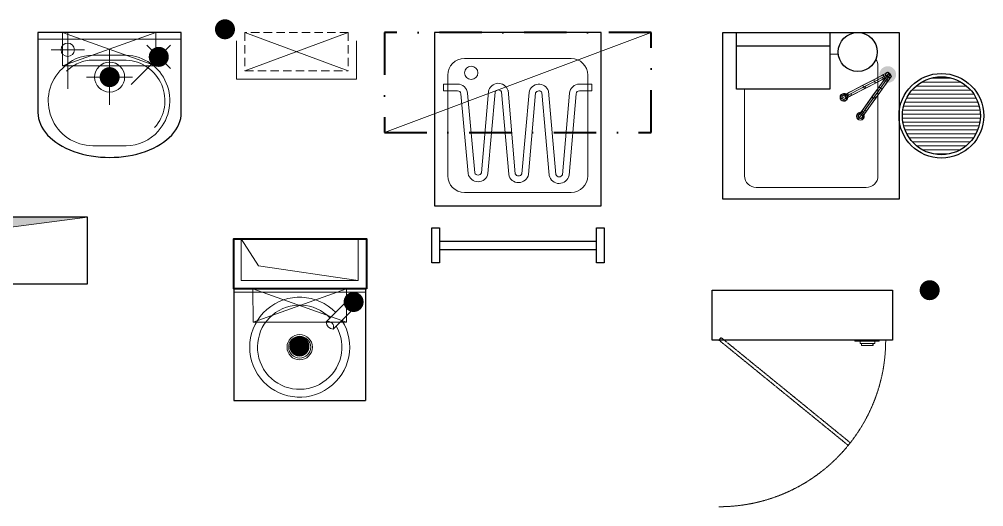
# Model space of a CAD drawing. Header units: millimetres. Extents: x 46649 to 61237, y -33954 to -18530.
# Drawn here: x 52292 to 55185, y -23809 to -22346 of the extents above; entities that cross this region are included whole.
import ezdxf
from ezdxf.enums import TextEntityAlignment as Align

# ---------------------------------------------------------------- set-up
doc = ezdxf.new("R2010")
doc.units = ezdxf.units.MM
for name, pattern in [('CENTER', [2, 1.25, -0.25, 0.25, -0.25]), ('DASHDOT', [25.4, 12.7, -6.35, 0, -6.35]), ('DASHED', [19.05, 12.7, -6.35])]:
    doc.linetypes.add(name, pattern=pattern)
doc.layers.add('ATTRIBUTE', color=1, linetype='Continuous')
for name, color, linetype, lineweight in [('e-1', 7, 'Continuous', 9), ('e-5', 3, 'Continuous', 40), ('ed-1', 6, 'Continuous', 5), ('ed-3', 140, 'Continuous', 9), ('eo-1', 7, 'Continuous', 9), ('eo-3', 2, 'Continuous', 25), ('eo-5', 92, 'Continuous', 40), ('grid', 6, 'DASHDOT', 5), ('hbw-3', 7, 'Continuous', 9), ('m-1', 7, 'Continuous', 9), ('t1-e', 1, 'Continuous', 5)]:
    doc.layers.add(name, color=color, linetype=linetype, lineweight=lineweight)
doc.styles.add('TAHOMA', font='', dxfattribs={"height": 32})
doc.styles.get('TAHOMA').set_extended_font_data('Tahoma')

# ---------------------------------------------------------------- blocks, each defined once
blk = doc.blocks.new('Service Riser')
at = {"layer": 'ed-1'}
h = blk.add_hatch(color=256, dxfattribs=at)
h.dxf.hatch_style = 1
h.paths.add_polyline_path([(0, -200), (52.6, -57.5), (500, 0), (0, 0)])
at = {"layer": 'ed-1', "ltscale": 5}
for p, q in [((500, 0), (0, 0)), ((0, 0), (0, -200)), ((52.6, -57.5), (500, 0)), ((0, -200), (52.6, -57.5))]:
    blk.add_line(p, q, dxfattribs=at)
at = {"layer": 'eo-3', "ltscale": 5}
for p, q in [((500, 0), (0, 0)), ((0, 0), (0, -200)), ((500, -200), (500, 0)), ((0, -200), (500, -200))]:
    blk.add_line(p, q, dxfattribs=at)
at = {"layer": 'hbw-3', "ltscale": 20}
for p, q in [((500, 0), (0, 0)), ((0, 0), (0, -200)), ((500, -200), (500, 0)), ((0, -200), (500, -200))]:
    blk.add_line(p, q, dxfattribs=at)
blk = doc.blocks.new('Wash hand station - Mechline - WS6-NT - plan')
at = {"layer": 'ed-1'}
for p, q in [((138.4, -100), (-141.6, 0)), ((138.4, 0), (-141.6, -100)), ((-125.9, -1.9), (-125.9, -169.4)), ((-175.9, -51.9), (-75.9, -51.9)), ((0, -50.2), (0, -217.7)), ((182.7, -37.8), (64.3, -156.3)), ((112, -37.8), (182.7, -108.6)), ((-69, -134), (69, -134))]:
    blk.add_line(p, q, dxfattribs=at)
blk.add_lwpolyline([(-215, -20), (215, -20)], dxfattribs=at)
blk.add_lwpolyline([(135, -285.5, 0.629133), (50, -83), (-50, -83)], format="xyb", dxfattribs=at)
for centre, radius in [((0, -134), 45), ((0, -134), 25), ((0.6, -136), 23)]:
    blk.add_circle(centre, radius, dxfattribs=at)
for centre, radius, start, end in [((-50, -192.4), 109.4, 90, 113.4286), ((-47.6, -198), 115.5, 113.4286, 135)]:
    blk.add_arc(centre, radius, start, end, dxfattribs=at)
at = {"layer": 'eo-1'}
blk.add_lwpolyline([(-141.6, 0), (138.4, 0), (138.4, -100), (-141.6, -100)], close=True, dxfattribs=at)
at = {"layer": 'eo-1', "color": 254}
blk.add_lwpolyline([(145.6, -296.1, 0.633037), (50, -68), (-50, -68, 0.20735), (-141.9, -107.8, 0.999336)], format="xyb", dxfattribs=at)
at = {"layer": 'eo-1'}
blk.add_lwpolyline([(145.6, -296.1, -0.215408), (50, -340), (-50, -340, -0.679592), (-141.9, -107.8, -2.310926)], format="xyb", dxfattribs=at)
for centre in [(-125.9, -51.9), (147.4, -73.2)]:
    blk.add_circle(centre, 20, dxfattribs=at)
at = {"layer": 'eo-3'}
blk.add_lwpolyline([(215, -240.6), (215, 0), (-215, 0), (-215, -240.6)], dxfattribs=at)
blk.add_ellipse((0, -240.6), major_axis=(-215, 0), ratio=0.625208, start_param=6.283185, end_param=9.424778, dxfattribs=at)
at = {"layer": 'm-1', "color": 1, "const_width": 30}
blk.add_lwpolyline([(147.4, -58.2, 0.414214), (132.4, -73.2, 0.414214), (147.4, -88.2, 0.414214)], format="xyb", dxfattribs=at)
at = {"layer": 'm-1', "color": 5, "const_width": 30}
blk.add_lwpolyline([(147.4, -58.2, -0.414214), (162.4, -73.2, -0.414214), (147.4, -88.2, -0.414214)], format="xyb", dxfattribs=at)
at = {"layer": 'm-1', "color": 4, "const_width": 30}
blk.add_lwpolyline([(-15, -134, 1), (15, -134, 1)], format="xyb", close=True, dxfattribs=at)
at = {"layer": 'ATTRIBUTE', "style": 'TAHOMA', "text_generation_flag": 6, "flags": 5}
for tag, p in [('TAG', (347.8, -47.4)), ('DESCRIPTION', (340.7, -168.3)), ('MAKE', (340.7, -297.8)), ('MODEL', (340.7, -427.4)), ('OPTION', (335.5, -555)), ('WATER', (338.4, -677.9)), ('VIA', (338.4, -807.4)), ('PRESSURE', (338.4, -936.9)), ('FLOWRATE', (338.4, -1066.4)), ('WASTE', (338.4, -1196)), ('WEIGHT', (334.9, -1324.5)), ('COMMENTS', (338.4, -1451.4)), ('COST', (338.4, -1580.9))]:
    blk.add_attdef(tag, p, '', height=80, rotation=180, dxfattribs=at)
at = {"layer": 'ATTRIBUTE', "style": 'TAHOMA', "text_generation_flag": 6, "flags": 4}
blk.add_attdef('ITEM', text='', height=80, rotation=180, dxfattribs=at).set_placement((14.3, -514.9), align=Align.MIDDLE)
blk = doc.blocks.new('Insect control units EX 16 - plan')
at = {"layer": 'e-5', "const_width": 30}
blk.add_lwpolyline([(-15, 0, 1), (15, 0, 1)], format="xyb", close=True, dxfattribs=at)
at = {"layer": 'ed-1'}
for p, q in [((-60, -124.6), (-370, -9.6)), ((-370, -124.6), (-60, -9.6)), ((-395, -34.6), (-395, -149.6)), ((-35, -34.6), (-35, -149.6)), ((-35, -149.6), (-395, -149.6))]:
    blk.add_line(p, q, dxfattribs=at)
at = {"layer": 'eo-1', "linetype": 'DASHED', "ltscale": 2}
for p, q in [((-370, -9.6), (-370, -124.6)), ((-370, -9.6), (-60, -9.6)), ((-60, -9.6), (-60, -124.6)), ((-60, -124.6), (-370, -124.6))]:
    blk.add_line(p, q, dxfattribs=at)
at = {"layer": 'ATTRIBUTE', "style": 'TAHOMA', "text_generation_flag": 6, "flags": 5}
for tag, p in [('TAG', (62.4, -76.9)), ('DESCRIPTION', (55.2, -197.8)), ('MAKE', (55.2, -327.3)), ('MODEL', (55.2, -456.9)), ('WEIGHT', (55.6, -959.7))]:
    blk.add_attdef(tag, p, '', height=80, rotation=180, dxfattribs=at)
at = {"layer": 'ATTRIBUTE', "color": 3, "style": 'TAHOMA', "text_generation_flag": 6, "flags": 5}
for tag, p in [('LOAD', (55.9, -583)), ('AMPS', (55.9, -712.6)), ('PHASE', (57, -838.1))]:
    blk.add_attdef(tag, p, '', height=80, rotation=180, dxfattribs=at)
at = {"layer": 't1-e', "style": 'TAHOMA', "text_generation_flag": 6, "flags": 4}
blk.add_attdef('ITEM', text='', height=80, rotation=180, dxfattribs=at).set_placement((-206.6, -227.2), align=Align.MIDDLE)
blk = doc.blocks.new('bucket sink')
at = {"layer": 'ed-3'}
for p, q in [((90, -78), (410, -78)), ((40, -430), (40, -128)), ((460, -128), (460, -430)), ((28.3, -155), (64.9, -155)), ((28.3, -155), (28.3, -175)), ((279.3, -173.4), (257.4, -424)), ((430.3, -155), (473.1, -155)), ((473.1, -155), (473.1, -175)), ((28.3, -175), (64.9, -175)), ((74.8, -184.1), (96.2, -428.8)), ((94.7, -182.4), (116.1, -427)), ((157.7, -176), (135.8, -426.6)), ((177.4, -180.4), (155.7, -428.4)), ((196.4, -181.5), (217.8, -426.2)), ((216.3, -179.8), (237.7, -424.4)), ((299, -177.8), (277.3, -425.7)), ((317.9, -178.9), (339.3, -423.5)), ((337.8, -177.2), (359.2, -421.8)), ((400.6, -182.4), (378.9, -421.4)), ((420.5, -184.1), (398.8, -423.1)), ((473.1, -175), (430.5, -175)), ((410, -480), (90, -480))]:
    blk.add_line(p, q, dxfattribs=at)
blk.add_circle((389.6, -121.2), 20, dxfattribs=at)
for centre, radius, start, end in [((90, -128), 50, 90, 180), ((410, -128), 50, 0, 90), ((64.9, -185), 30, 5, 90), ((186.5, -185.5), 30.3, 10.9307, 161.7634), ((308.1, -182.9), 30.3, 10.9307, 161.7634), ((308.2, -183.3), 10.7, 24.1261, 149.2344), ((430.5, -185), 30, 90, 175), ((64.9, -185), 10, 5, 90), ((186.6, -185.9), 10.7, 24.1261, 149.2344), ((430.5, -185), 10, 90, 175), ((90, -430), 50, 180, 270), ((126, -423), 30.3, 190.9307, 348.6251), ((125.9, -422.7), 10.7, 204.1261, 338.3186), ((247.5, -420.4), 30.3, 190.9307, 348.6251), ((247.4, -420.1), 10.7, 204.1261, 338.3186), ((369.1, -417.8), 30.3, 190.9307, 348.6251), ((369, -417.4), 10.7, 204.1261, 338.3186), ((410, -430), 50, 270, 0)]:
    blk.add_arc(centre, radius, start, end, dxfattribs=at)
at = {"layer": 'eo-3'}
for p, q in [((0, 0), (500, 0)), ((0, -520), (0, 0)), ((500, 0), (500, -520)), ((500, -520), (0, -520))]:
    blk.add_line(p, q, dxfattribs=at)
blk = doc.blocks.new('*U135')
at = {"layer": 'ed-1'}
h = blk.add_hatch(dxfattribs=at)
h.set_pattern_fill('_USER', color=256, scale=12, pattern_type=0)
h.set_pattern_definition([(0, (-1026.497, -382.106), (0, 12), [])])
edge = h.paths.add_edge_path()
edge.add_arc((656, 250), 117, 0, 360)
at = {"layer": 'm-1'}
for color, points in [(1, [(520.2, 372.6, 0.414214), (496.4, 398.7, 0.414214), (470.3, 374.9)]), (5, [(470.3, 374.9, 0.414214), (494.1, 348.8, 0.414214), (520.2, 372.6)])]:
    blk.add_hatch(color=color, dxfattribs=at).paths.add_polyline_path(points)
at = {"layer": 'ed-1'}
for p, q in [((494.8, 379.9), (358, 309)), ((363.2, 299), (500, 369.9)), ((496.4, 374.6), (406.8, 249.2)), ((416, 242.7), (505.5, 368.1))]:
    blk.add_line(p, q, dxfattribs=at)
blk.add_lwpolyline([(321.7, 434.5), (347, 434.5)], dxfattribs=at)
blk.add_lwpolyline([(459.5, 419.4, -0.153074), (465.8, 399.5), (465.8, 69.5, -0.414214), (430.8, 34.5), (100.8, 34.5, -0.414214), (65.8, 69.5), (65.8, 330.1)], format="xyb", dxfattribs=at)
for centre, radius in [((494.5, 373.4, 140), 6.5), ((494.5, 373.4, 140), 6.5), ((363.5, 305.5, 195.7), 11.5), ((363.5, 305.5, 210.7), 6.5), ((413.3, 248.6, 195.7), 11.5), ((413.3, 248.6, 210.7), 6.5)]:
    blk.add_circle(centre, radius, dxfattribs=at)
for centre, radius, start, end in [((494.5, 373.4), 6.5, 327.3857, 87.3857), ((363.5, 305.5), 11.5, 56.6929, 358.0784), ((363.5, 305.5), 6.5, 147.3857, 267.3857), ((413.3, 248.6), 11.5, 83.7698, 25.1554), ((413.3, 248.6), 6.5, 174.4626, 294.4626)]:
    blk.add_arc(centre, radius, start, end, dxfattribs=at)
at = {"layer": 'eo-3'}
blk.add_line((41, 460), (321.7, 460), dxfattribs=at)
for points in [[(0, 500), (529, 500), (529, 0), (0, 0)], [(41, 500), (321.7, 500), (321.7, 330.1), (41, 330.1)]]:
    blk.add_lwpolyline(points, close=True, dxfattribs=at)
for centre, radius in [((405.2, 441.4), 58.6), ((656, 250), 127), ((656, 250), 117)]:
    blk.add_circle(centre, radius, dxfattribs=at)
at = {"layer": 'ed-1'}
mesh = blk.add_polymesh((7, 6), dxfattribs=dict(at, n_close=True))
for k, corner in enumerate([(488.7, 370.4, 140), (494.2, 366.9, 140), (500, 369.9, 140), (500.3, 376.4, 140), (494.8, 379.9, 140), (489, 376.9, 140), (491, 371.6, 171.5), (496.1, 367.9, 173.2), (501.1, 370.5, 176.4), (501, 376.7, 203), (495.9, 380.4, 176.4), (490.9, 377.9, 173.2), (478.9, 365.3, 225.1), (483, 361.1, 227.9), (485.9, 362.6, 233.6), (484.7, 368.3, 236.4), (480.7, 372.6, 233.6), (477.8, 371.1, 227.9), (455.8, 353.3, 243.1), (458.4, 348.3, 246.3), (458.4, 348.3, 252.8), (455.8, 353.3, 256.1), (453.2, 358.3, 252.8), (453.2, 358.3, 246.3), (427.8, 338.8, 245.6), (429, 333.1, 248.4), (426.1, 331.6, 254.1), (422, 335.9, 256.9), (420.9, 341.6, 254.1), (423.8, 343.1, 248.4), (385.2, 316.8, 236.8), (385.3, 310.5, 238.4), (380.3, 307.9, 241.7), (375.2, 311.6, 243.3), (375.1, 317.9, 241.7), (380.1, 320.5, 238.4), (369.2, 308.5, 210.7), (368.9, 302, 210.7), (363.2, 299, 210.7), (357.7, 302.5, 210.7), (358, 309, 210.7), (363.8, 312, 210.7)]):
    mesh.set_mesh_vertex(divmod(k, 6), corner)
mesh = blk.add_polymesh((7, 6), dxfattribs=dict(at, n_close=True))
for k, corner in enumerate([(495.3, 363.4, 140), (501.8, 362.8, 140), (505.5, 368.1, 140), (502.8, 374, 140), (496.4, 374.6, 140), (492.6, 369.3, 140), (496.8, 365.5, 171.5), (503, 364.5, 173.2), (506.2, 369.1, 176.4), (503.3, 374.6, 203), (497.1, 375.6, 176.4), (493.8, 371, 173.2), (488.9, 354.4, 225.1), (494.4, 352.5, 227.9), (496.3, 355.1, 233.6), (492.6, 359.7, 236.4), (487.1, 361.7, 233.6), (485.2, 359, 227.9), (473.7, 333.3, 243.1), (478.3, 330, 246.3), (478.3, 330, 252.8), (473.7, 333.3, 256.1), (469.1, 336.5, 252.8), (469.1, 336.5, 246.3), (455.4, 307.6, 245.6), (459, 303, 248.4), (457.1, 300.4, 254.1), (451.6, 302.3, 256.9), (448, 306.9, 254.1), (449.9, 309.5, 248.4), (427.5, 268.5, 236.8), (430.4, 263, 238.4), (427.2, 258.4, 241.7), (421, 259.4, 243.3), (418, 264.9, 241.7), (421.3, 269.5, 238.4), (417.1, 253.9, 210.7), (419.8, 248, 210.7), (416, 242.7, 210.7), (409.5, 243.3, 210.7), (406.8, 249.2, 210.7), (410.6, 254.5, 210.7)]):
    mesh.set_mesh_vertex(divmod(k, 6), corner)
mesh = blk.add_polymesh((2, 6), dxfattribs=dict(at, n_close=True))
for k, corner in enumerate([(363.2, 299, 210.7), (368.9, 302, 210.7), (369.2, 308.5, 210.7), (363.8, 312, 210.7), (358, 309, 210.7), (357.7, 302.5, 210.7), (362.9, 294, 195.7), (373.2, 299.3, 195.7), (373.7, 310.8, 195.7), (364, 317, 195.7), (353.8, 311.7, 195.7), (353.3, 300.2, 195.7)]):
    mesh.set_mesh_vertex(divmod(k, 6), corner)
mesh = blk.add_polymesh((2, 6), dxfattribs=dict(at, n_close=True))
for k, corner in enumerate([(416, 242.7, 210.7), (419.8, 248, 210.7), (417.1, 253.9, 210.7), (410.6, 254.5, 210.7), (406.8, 249.2, 210.7), (409.5, 243.3, 210.7), (418, 238.2, 195.7), (424.7, 247.5, 195.7), (420, 258, 195.7), (408.5, 259.1, 195.7), (401.8, 249.7, 195.7), (406.6, 239.3, 195.7)]):
    mesh.set_mesh_vertex(divmod(k, 6), corner)
blk = doc.blocks.new('*U136')
blk.add_blockref('*U135', (-597, -217))
blk = doc.blocks.new('Wash hand station - Mechline - WS3-NT - plan')
at = {"layer": 'ed-1'}
for p, q in [((107.5, -100), (-172.5, 0)), ((107.5, 0), (-172.5, -100))]:
    blk.add_line(p, q, dxfattribs=at)
for radius in [38, 33]:
    blk.add_circle((-32.5, -175.3), radius, dxfattribs=at)
at = {"layer": 'ed-3'}
for p, q in [((122.4, -24.7), (47, -99.5)), ((136, -53.5), (94, -95.3)), ((143.6, -46), (136, -53.5)), ((94, -95.3), (68, -120.9))]:
    blk.add_line(p, q, dxfattribs=at)
blk.add_lwpolyline([(164.9, -10), (-229.9, -10)], dxfattribs=at)
at = {"layer": 'ed-3', "linetype": 'DASHED', "ltscale": 2}
blk.add_arc((129.1, -39.2), 15.9, 49.1191, 115.0793, dxfattribs=at)
at = {"layer": 'ed-3'}
for centre, radius, start, end in [((129.1, -39.2), 15.9, 334.7207, 49.1191), ((53.1, -114.6), 16.2, 336.9762, 112.8238), ((68.2, -99.6), 21.4, 180.2719, 269.5281)]:
    blk.add_arc(centre, radius, start, end, dxfattribs=at)
at = {"layer": 'eo-1'}
blk.add_lwpolyline([(-172.5, 0), (107.5, 0), (107.5, -100), (-172.5, -100)], close=True, dxfattribs=at)
for radius, start, end in [(150, 43.9384, 32.3177), (126.5, 43.7856, 30.0117)]:
    blk.add_arc((-32.5, -175.3), radius, start, end, dxfattribs=at)
at = {"layer": 'eo-3'}
for p, q in [((-229.9, 0), (164.9, 0)), ((-229.9, 0), (-229.9, -335.1)), ((164.9, 0), (164.9, -335.1)), ((-229.9, -335.1), (164.9, -335.1))]:
    blk.add_line(p, q, dxfattribs=at)
at = {"layer": 'm-1', "color": 1, "const_width": 30}
blk.add_lwpolyline([(129.3, -24.7, 0.414214), (114.3, -39.7, 0.414214), (129.3, -54.7, 0.414214)], format="xyb", dxfattribs=at)
at = {"layer": 'm-1', "color": 5, "const_width": 30}
blk.add_lwpolyline([(129.3, -24.7, -0.414214), (144.3, -39.7, -0.414214), (129.3, -54.7, -0.414214)], format="xyb", dxfattribs=at)
at = {"layer": 'm-1', "color": 4, "const_width": 30}
blk.add_lwpolyline([(-48.1, -173.3, 1), (-18.1, -173.3, 1)], format="xyb", close=True, dxfattribs=at)
at = {"layer": 'ATTRIBUTE', "style": 'TAHOMA', "text_generation_flag": 6, "flags": 5}
for tag, p in [('TAG', (348.7, -73.7)), ('DESCRIPTION', (341.5, -194.6)), ('MAKE', (341.5, -324.1)), ('MODEL', (341.5, -453.6)), ('OPTION', (336.3, -581.3)), ('WATER', (339.2, -704.1)), ('VIA', (339.2, -833.6)), ('PRESSURE', (339.2, -963.2)), ('FLOWRATE', (339.2, -1092.7)), ('WASTE', (339.2, -1222.2)), ('WEIGHT', (335.8, -1350.7)), ('COMMENTS', (339.2, -1477.6)), ('COST', (339.2, -1607.2))]:
    blk.add_attdef(tag, p, '', height=80, rotation=180, dxfattribs=at)
at = {"layer": 'ATTRIBUTE', "style": 'TAHOMA', "text_generation_flag": 6, "flags": 4}
blk.add_attdef('ITEM', text='', height=80, rotation=180, dxfattribs=at).set_placement((15.1, -443.9), align=Align.MIDDLE)
blk = doc.blocks.new('Wash hand station - Mechline - WS4-NT - plan')
at = {"layer": 'eo-3', "rotation": 359.9999961991045}
blk.add_blockref('Wash hand station - Mechline - WS3-NT - plan', (229.9, 0), dxfattribs=at)
blk = doc.blocks.new('Knife sanitizer - plan')
at = {"layer": 'e-1', "color": 3, "const_width": 30}
blk.add_lwpolyline([(-15, 0, 1), (15, 0, 1)], format="xyb", close=True, dxfattribs=at)
at = {"layer": 'ed-1', "linetype": 'Continuous'}
for q in [(-202.9, -165.8), (-170.3, -165.8)]:
    blk.add_line((-204.1, -165.8), q, dxfattribs=at)
at = {"layer": 'ATTRIBUTE', "style": 'TAHOMA', "text_generation_flag": 6, "flags": 5}
for tag, p in [('TAG', (38.3, -177.8)), ('DESCRIPTION', (31.2, -298.7)), ('MAKE', (31.2, -428.2)), ('MODEL', (31.2, -557.7)), ('OPTION', (26, -685.4)), ('WEIGHT', (28.9, -1348.7)), ('COMMENTS', (28.9, -1461.4))]:
    blk.add_attdef(tag, p, '', height=80, rotation=180, dxfattribs=at)
at = {"layer": 'ATTRIBUTE', "style": 'TAHOMA', "text_generation_flag": 6, "flags": 4}
blk.add_attdef('ITEM', text='', height=80, rotation=180, dxfattribs=at).set_placement((-470.5, -477.7), align=Align.MIDDLE)
at = {"layer": 'ATTRIBUTE', "color": 3, "style": 'TAHOMA', "text_generation_flag": 6, "flags": 5}
for tag, p in [('KW', (27.8, -849.6)), ('AMP/PH', (27.8, -979.1)), ('PHASE', (28.9, -1105.1)), ('CONTROL', (28.9, -1222))]:
    blk.add_attdef(tag, p, '', height=80, rotation=180, dxfattribs=at)
blk.add_wipeout([(-652, -150), (-652, 0), (-112, 0), (-112, -150)]).dxf.layer = 'eo-3'
at = {"layer": 'ed-1', "linetype": 'Continuous'}
blk.add_line((-204.1, -159.7), (-204.1, -165.8), dxfattribs=at)
at = {"layer": 'ed-1', "linetype": 'CENTER'}
blk.add_lwpolyline([(-632, -150), (-244.4, -465.8), (-238, -458.1), (-625.7, -142.2)], close=True, dxfattribs=at)
at = {"layer": 'ed-1', "linetype": 'Continuous'}
for points in [[(-224.6, -150), (-151.1, -150), (-151.1, -152.6), (-224.6, -152.6)], [(-208.4, -153.2), (-164.8, -153.2), (-164.8, -159.7), (-208.4, -159.7)], [(-170.3, -159.7), (-169.1, -159.7), (-169.1, -165.8), (-170.3, -165.8)]]:
    blk.add_lwpolyline(points, close=True, dxfattribs=at)
at = {"layer": 'ed-1', "linetype": 'CENTER'}
blk.add_arc((-632, -150), 500, 270, 0, dxfattribs=at)
at = {"layer": 'eo-3'}
blk.add_lwpolyline([(-652, 0), (-112, 0), (-112, -150), (-652, -150)], close=True, dxfattribs=at)

msp = doc.modelspace()

# ---------------------------------------------------------------- linework, layer by layer
at = {"layer": 'ed-1'}
for p, q in [((52957.955927, -23004.633459, 0.000083), (53009.577417, -23085.787502, 0.000083)), ((53009.577417, -23085.787502, 0.000083), (53308.760347, -23129.745742, 0.000083))]:
    msp.add_line(p, q, dxfattribs=at)
msp.add_lwpolyline([(53387.594045, -22685.360586), (54187.594045, -22385.360586)], dxfattribs=at)
at = {"layer": 'ed-1', "elevation": 0.000083}
msp.add_lwpolyline([(53308.760347, -23129.745742), (52958.050002, -23129.76251), (52958.002772, -23004.762543), (53308.713117, -23004.745775)], close=True, dxfattribs=at)
at = {"layer": 'eo-3'}
for p, q in [((53552.893674, -23011.913584), (54023.894316, -23011.913584)), ((53552.895538, -23036.913584), (54023.894316, -23036.874416))]:
    msp.add_line(p, q, dxfattribs=at)
for points in [[(53552.894653, -23076.855171), (53530.288994, -23076.808775), (53530.288994, -22971.971996), (53552.894559, -22971.971996)], [(54046.499975, -23076.83925), (54023.894316, -23076.792855), (54023.894316, -22971.956076), (54046.499881, -22971.956076)]]:
    msp.add_lwpolyline(points, close=True, dxfattribs=at)
at = {"layer": 'eo-5', "linetype": 'DASHDOT', "ltscale": 10}
msp.add_lwpolyline([(53387.594045, -22685.360586), (54187.594045, -22685.360586), (54187.594045, -22385.360586), (53387.594045, -22385.360586)], close=True, dxfattribs=at)
at = {"layer": 'eo-5', "elevation": 0.000083}
msp.add_lwpolyline([(53333.771857, -23154.744546), (52936.157783, -23154.763705), (52936.088731, -23004.763739), (53333.702805, -23004.74458)], close=True, dxfattribs=at)

# ---------------------------------------------------------------- block references
at = {"layer": 'eo-1', "xscale": -1}
msp.add_blockref('Insect control units EX 16 - plan', (52909.336647, -22375.731931), dxfattribs=at)
at = {"layer": 'eo-3'}
for name, p in [('Wash hand station - Mechline - WS6-NT - plan', (52563.364946, -22385.360586)), ('*U136', (54999.214707, -22668.357269)), ('Knife sanitizer - plan', (55023.200664, -23158.97013))]:
    msp.add_blockref(name, p, dxfattribs=at)
at = {"layer": 'eo-3', "xscale": -1}
msp.add_blockref('bucket sink', (54037.594045, -22385.360586), dxfattribs=at)
at = {"layer": 'eo-3', "rotation": 0.026376057715572}
msp.add_blockref('Wash hand station - Mechline - WS4-NT - plan', (52935.969013, -23154.845007, 0.000083), dxfattribs=at)
at = {"layer": 'grid'}
msp.add_blockref('Service Riser', (51996.791763, -22940.231455), dxfattribs=at)

doc.saveas('drawing.dxf')
